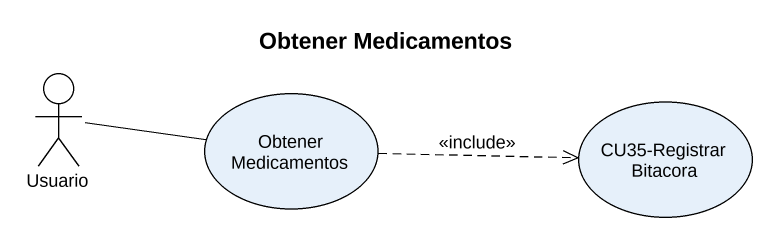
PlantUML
@startuml
title Obtener Medicamentos
actor Usuario
usecase "Obtener Medicamentos" as Obtener_Medicamentos
usecase "CU35-Registrar Bitacora" as CU35_Registrar_Bitacora
Usuario -right- Obtener_Medicamentos
Obtener_Medicamentos .right.> CU35_Registrar_Bitacora : <<include>>
@enduml
